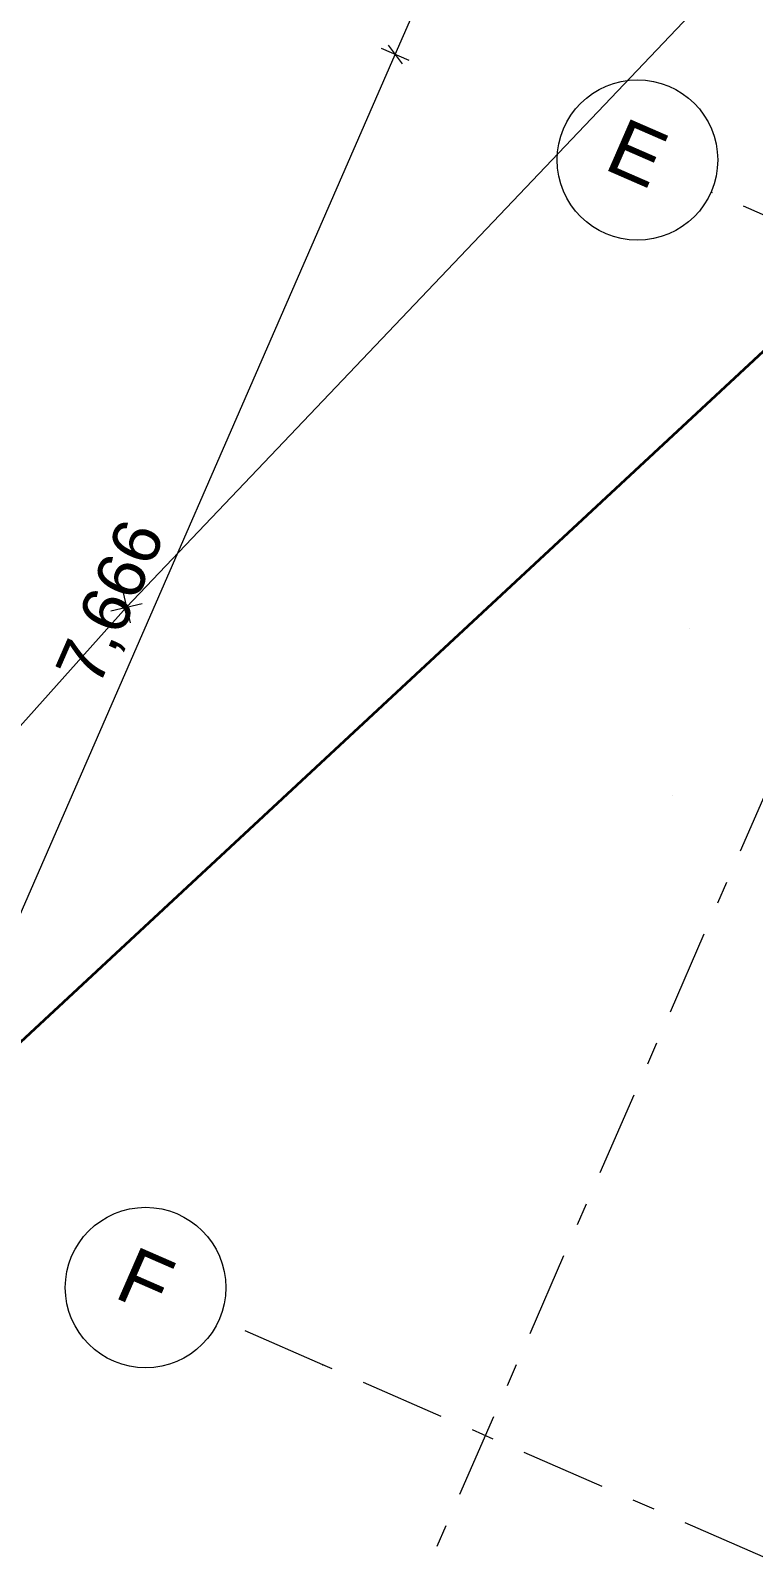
# Model space of a CAD drawing. Header units: millimetres. Extents: x -99530 to 90294, y -97212 to 56397.
# Drawn here: x -15435 to -10934, y -9363 to 201 of the extents above; entities that cross this region are included whole.
import ezdxf
from ezdxf.enums import TextEntityAlignment as Align

# ---------------------------------------------------------------- set-up
doc = ezdxf.new("R2010")
doc.units = ezdxf.units.MM
doc.header["$MEASUREMENT"] = 0
doc.linetypes.add('Double Dashed', pattern=[1093.611073, 529.166651, -211.666656, 141.111112, -211.666656])
for name, color, linetype, lineweight in [('G-10-P_Topo_Fence_Pen_No__2', 8, 'Continuous', 15), ('G-10-P_Topo_Tree_Planting_Pen_No__192', 7, 'Continuous', 13), ('New_A-95-D_Dim_Grid.Dim_Pen_No__4', 7, 'Continuous', 20)]:
    doc.layers.add(name, color=color, linetype=linetype, lineweight=lineweight)
for name, color, linetype in [('New_A-15-MG_Structural_Grid_Phase_2', 7, 'Continuous'), ('New_A-20-M_Hard_Landscape', 7, 'Continuous'), ('New_A-95-D_Dim_Grid.Dim', 7, 'Continuous')]:
    doc.layers.add(name, color=color, linetype=linetype)
doc.layers.add('New_A-15-MG_Structural_Grid_Phase_2_Pen_No__222', color=7, linetype='Continuous', lineweight=13, true_color=0x65af33)
doc.layers.add('New_A-20-M_Hard_Landscape_Pen_No__53', color=7, linetype='Continuous', lineweight=35, true_color=0x444444)
doc.styles.add('GENERATED_STYLE_4', font='')
doc.styles.get('GENERATED_STYLE_4').set_extended_font_data('Swis721 BT')
doc.linetypes.add('CANOPYR', pattern='A,0,[2,EC-MA-00-GF-DR-A-00362 Phase 2 Central Wing Ground Floor GA-S2-P161.Shx,S=0.001587,R=0,X=0,Y=0],-130.2,0', length=130.2)
doc.dimstyles.new('GENERATED_STYLE__2', dxfattribs={"dimtxt": 300, "dimasz": 95, "dimexe": 0.18, "dimexo": 0, "dimgap": 0.09, "dimtad": 1, "dimdec": 0, "dimzin": 0, "dimdsep": 46, "dimtxsty": 'GENERATED_STYLE_4', "dimblk": 'ARROWHEAD_2', "dimblk1": 'ARROWHEAD_2', "dimblk2": 'ARROWHEAD_2', "dimcen": 0.09, "dimclrd": 7, "dimclre": 7, "dimclrt": 7, "dimadec": 0, "dimazin": 0, "dimtfac": 1, "dimtdec": 4, "dimtmove": 0, "dimatfit": 3, "dimfxl": 1, "dimtolj": 1, "dimtzin": 0, "dimarcsym": 0})

# ---------------------------------------------------------------- blocks, each defined once
blk = doc.blocks.new('Mesh_16_1', base_point=(-51572.4, -58963.6))
at = {"layer": 'New_A-20-M_Hard_Landscape_Pen_No__53', "linetype": 'Continuous', "flags": 128}
blk.add_lwpolyline([(-51572.4, -58963.6), (-45265.6, -58639.2, -0.034108), (-45057.8, -52905.3, -0.178607), (-35070.6, -32917.1), (-26069.7, -24531.6), (-21312.9, -26583.1), (-17526.8, -17988.7), (-18237.4, -17225), (-11233, -10707), (-10987.3, -10971), (402.2, -373.3), (-97.6, -155.4), (17121.8, 15868.6), (10987.7, 18539.3), (-39258.7, -28204.1, 0.179729), (-51322.3, -52208.8, 0.048754)], format="xyb", close=True, dxfattribs=at)
blk = doc.blocks.new('*D1808')
at = {"layer": 'New_A-95-D_Dim_Grid.Dim_Pen_No__4', "linetype": 'Continuous'}
for p, q in [((-16228.8, -6973.8), (-13164.5, 53.6)), ((-19161.7, -13699.9), (-16228.8, -6973.8)), ((-16142.9, -7011.3), (-16314.8, -6936.4)), ((-16271.7, -6915.8), (-16186, -7031.9)), ((-19204.6, -13641.9), (-19118.9, -13758))]:
    blk.add_line(p, q, dxfattribs=at)
at = {"layer": 'New_A-95-D_Dim_Grid.Dim_Pen_No__4', "insert": (-17962.1, -10798.7), "char_height": 300, "attachment_point": 7, "rotation": 66.44041, "style": 'GENERATED_STYLE_4'}
blk.add_mtext('\\A1;{\\fSwis721 BT|b0|i0|c0|p34;7,338}', dxfattribs=at)
blk = doc.blocks.new('ARROWHEAD_2')
at = {"color": 0, "linetype": 'Continuous', "lineweight": 0}
for p, q in [((0, 0), (-1, 0)), ((-0.38, -0.66), (0.38, 0.66))]:
    blk.add_line(p, q, dxfattribs=at)
blk = doc.blocks.new('*D1809')
at = {"layer": 'New_A-95-D_Dim_Grid.Dim_Pen_No__4', "linetype": 'Continuous'}
for p, q in [((-13164.5, 53.6), (-10974.7, 5075.5)), ((-13207.4, 111.6), (-13121.7, -4.5)), ((-16228.8, -6973.8), (-13164.5, 53.6)), ((-13078.6, 16.1), (-13250.5, 91)), ((-16271.7, -6915.8), (-16186, -7031.9))]:
    blk.add_line(p, q, dxfattribs=at)
at = {"layer": 'New_A-95-D_Dim_Grid.Dim_Pen_No__4', "insert": (-14963.5, -3921.9), "char_height": 300, "attachment_point": 7, "rotation": 66.44041, "style": 'GENERATED_STYLE_4'}
blk.add_mtext('\\A1;{\\fSwis721 BT|b0|i0|c0|p34;7,666}', dxfattribs=at)
blk = doc.blocks.new('*D1810')
at = {"layer": 'New_A-95-D_Dim_Grid.Dim_Pen_No__4', "linetype": 'Continuous'}
for p, q in [((-13164.5, 53.6), (-10974.7, 5075.5)), ((-10888.8, 5038), (-11060.7, 5113)), ((-10931.9, 5017.4), (-11017.6, 5133.5)), ((-10974.7, 5075.5), (-10950.3, 5131.5)), ((-13207.4, 111.6), (-13121.7, -4.5))]:
    blk.add_line(p, q, dxfattribs=at)
at = {"layer": 'New_A-95-D_Dim_Grid.Dim_Pen_No__4', "insert": (-12336.4, 2102.7), "char_height": 300, "attachment_point": 7, "rotation": 66.44041, "style": 'GENERATED_STYLE_4'}
blk.add_mtext('\\A1;{\\fSwis721 BT|b0|i0|c0|p34;5,479}', dxfattribs=at)
blk = doc.blocks.new('Standard grid marker_30')
at = {"layer": 'New_A-15-MG_Structural_Grid_Phase_2_Pen_No__222', "linetype": 'Double Dashed'}
for p, q in [((705.1, 0), (32130.3, 0)), ((32130.3, 0), (32835.4, 0))]:
    blk.add_line(p, q, dxfattribs=at)
at = {"layer": 'New_A-15-MG_Structural_Grid_Phase_2_Pen_No__222', "linetype": 'Continuous'}
blk.add_circle((33335.4, 0), 500, dxfattribs=at)
at = {"layer": 'New_A-15-MG_Structural_Grid_Phase_2_Pen_No__222', "linetype": 'Double Dashed'}
blk.add_point((32130.3, 0), dxfattribs=at)
blk.add_point((32130.3, 0), dxfattribs=at)
at = {"layer": 'New_A-15-MG_Structural_Grid_Phase_2_Pen_No__222', "style": 'GENERATED_STYLE_4'}
for tag, p in [('AC_MarkerText_1_0', (-500, 43.4)), ('AC_MarkerText_1_1', (33335.4, 43.4))]:
    blk.add_attdef(tag, text='', height=350, rotation=180, dxfattribs=at).set_placement(p, align=Align.MIDDLE_CENTER)
blk = doc.blocks.new('Standard grid marker_40')
at = {"layer": 'New_A-15-MG_Structural_Grid_Phase_2_Pen_No__222', "linetype": 'Double Dashed'}
blk.add_line((39496.4, 0), (58242.4, 0), dxfattribs=at)
at = {"layer": 'New_A-15-MG_Structural_Grid_Phase_2_Pen_No__222', "style": 'GENERATED_STYLE_4'}
for tag, p in [('AC_MarkerText_1_0', (-500, 41.2)), ('AC_MarkerText_1_1', (58742.4, 41.2))]:
    blk.add_attdef(tag, text='', height=350, rotation=270, dxfattribs=at).set_placement(p, align=Align.MIDDLE_CENTER)
blk = doc.blocks.new('Standard grid marker_45')
at = {"layer": 'New_A-15-MG_Structural_Grid_Phase_2_Pen_No__222', "linetype": 'Double Dashed'}
blk.add_line((29897.5, 0), (32835.4, 0), dxfattribs=at)
at = {"layer": 'New_A-15-MG_Structural_Grid_Phase_2_Pen_No__222', "linetype": 'Continuous'}
blk.add_circle((33335.4, 0), 500, dxfattribs=at)
at = {"layer": 'New_A-15-MG_Structural_Grid_Phase_2_Pen_No__222', "style": 'GENERATED_STYLE_4'}
for tag, p in [('AC_MarkerText_1_0', (-500, 43.4)), ('AC_MarkerText_1_1', (33335.4, 43.4))]:
    blk.add_attdef(tag, text='', height=350, rotation=180, dxfattribs=at).set_placement(p, align=Align.MIDDLE_CENTER)

msp = doc.modelspace()

# ---------------------------------------------------------------- linework, layer by layer
at = {"layer": 'G-10-P_Topo_Fence_Pen_No__2', "linetype": 'Continuous'}
msp.add_line((-11437, -4564.5), (-11437, -4564.5), dxfattribs=at)
at = {"layer": 'G-10-P_Topo_Tree_Planting_Pen_No__192', "linetype": 'Continuous'}
for p, q in [((-14860.7, -3294.8), (-14814.9, -3489.5)), ((-14935.2, -3415), (-14740.5, -3369.2)), ((-14837.8, -3392.1), (-14837.8, -3392.1)), ((-11332.7, -3523.6), (-11332.6, -3523.6))]:
    msp.add_line(p, q, dxfattribs=at)
at = {"layer": 'G-10-P_Topo_Tree_Planting_Pen_No__192', "linetype": 'CANOPYR', "flags": 128}
msp.add_lwpolyline([(-1993.9, 15741.9), (-2598.9, 14280.6), (-6000, 8013.9), (-9291.5, 2441.5), (-14837.8, -3392.1), (-18887.6, -7922.9), (-24757.9, -11374.3), (-30430, -8710.2), (-37002.3, -3949.2)], dxfattribs=at)

# ---------------------------------------------------------------- block references
at = {"layer": 'New_A-15-MG_Structural_Grid_Phase_2', "color": 8, "linetype": 'Continuous', "lineweight": 15, "zscale": 1000, "rotation": 66.44041158399293}
msp.add_blockref('Standard grid marker_40', (-30734.1, -50137), dxfattribs=at)
at = {"layer": 'New_A-15-MG_Structural_Grid_Phase_2', "color": 8, "linetype": 'Continuous', "lineweight": 15}
ref = msp.add_blockref('Standard grid marker_45', (18901.3, -13928.7), dxfattribs=dict(at, zscale=1000, rotation=156.4404115840001))
ref.add_attrib('AC_MarkerText_1_1', 'E', dxfattribs={"layer": 'New_A-15-MG_Structural_Grid_Phase_2_Pen_No__222', "color": 85, "true_color": 0x65af33, "height": 350, "rotation": 336.44041, "style": 'GENERATED_STYLE_4'}).set_placement((-11655.4, -561.1), align=Align.MIDDLE_CENTER)
ref = msp.add_blockref('Standard grid marker_30', (15837, -20956.1), dxfattribs=dict(at, zscale=1000, rotation=156.4404115839929))
ref.add_attrib('AC_MarkerText_1_1', 'F', dxfattribs={"layer": 'New_A-15-MG_Structural_Grid_Phase_2_Pen_No__222', "color": 85, "true_color": 0x65af33, "height": 350, "rotation": 336.44041, "style": 'GENERATED_STYLE_4'}).set_placement((-14719.7, -7588.5), align=Align.MIDDLE_CENTER)
at = {"layer": 'New_A-20-M_Hard_Landscape', "color": 49, "lineweight": 35, "true_color": 0x444444}
msp.add_blockref('Mesh_16_1', (-51572.4, -58963.6), dxfattribs=at)

# ---------------------------------------------------------------- dimensions: what is measured, and where the dimension line sits
at = {"layer": 'New_A-95-D_Dim_Grid.Dim', "linetype": 'Continuous'}
for base, p1, p2, picture, middle in [((-13164.5, 53.6), (-14261.3, -7831.8), (-11197.1, -804.4), '*D1809', (-14889.2, -3376.3)), ((-10974.7, 5075.5), (-11197.1, -804.4), (-1201.2, 813.7), '*D1810', (-12262.2, 2648.4)), ((-16228.8, -6973.8), (-17568.2, -14394.8), (-14261.3, -7831.8), '*D1808', (-17887.8, -10253))]:
    dim = msp.add_linear_dim(base=base, p1=p1, p2=p2, angle=66.44041, dimstyle='GENERATED_STYLE__2', dxfattribs=at)
    dim.commit()
    dim.dimension.update_dxf_attribs({"geometry": picture, "text_midpoint": middle, "dimtype": 160, "text_rotation": 66.44041})

doc.saveas('drawing.dxf')
